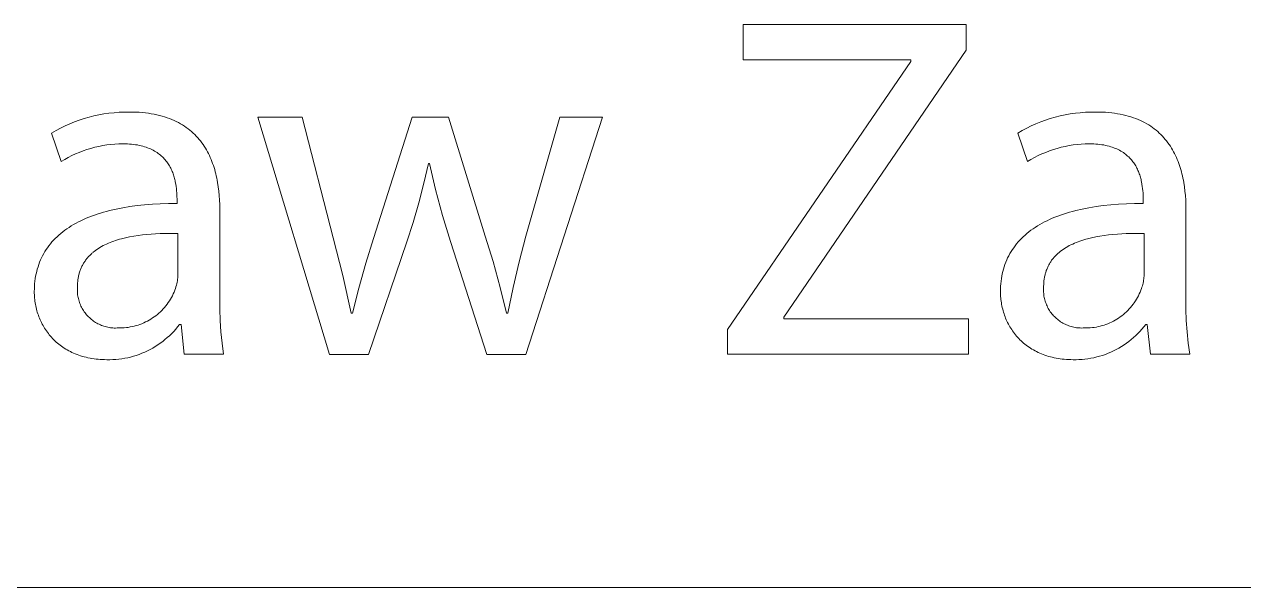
# Model space of a CAD drawing. Header units: millimetres. Extents: x 0 to 4030, y 0 to 2816.
# Drawn here: x 3293.8 to 3394.1, y 0 to 46.4 of the extents above; entities that cross this region are included whole.
import ezdxf

# ---------------------------------------------------------------- set-up
doc = ezdxf.new("R2010")
doc.units = ezdxf.units.MM
doc.header["$MEASUREMENT"] = 0
doc.layers.add('Domyślny', color=7, linetype='Continuous', true_color=0x000000)

msp = doc.modelspace()

# ---------------------------------------------------------------- linework, layer by layer
at = {"layer": 'Domyślny', "color": 18, "lineweight": 15, "true_color": 0x000000}
for p, q in [((3352.91, 43.46), (3352.91, 46.39)), ((3352.91, 46.39), (3371.27, 46.39)), ((3371.27, 46.39), (3371.27, 44.26)), ((3371.27, 44.26), (3356.27, 22.28)), ((3351.63, 21.26), (3366.71, 43.34)), ((3366.71, 43.46), (3352.91, 43.46)), ((3366.71, 43.34), (3366.71, 43.46)), ((3301.14, 39.12), (3301.56, 39.16)), ((3301.56, 39.16), (3301.98, 39.17)), ((3301.98, 39.17), (3302.4, 39.17)), ((3302.4, 39.17), (3302.67, 39.17)), ((3302.67, 39.17), (3302.94, 39.16)), ((3302.94, 39.16), (3303.21, 39.15)), ((3303.21, 39.15), (3303.47, 39.13)), ((3380.66, 39.12), (3381.08, 39.16)), ((3381.08, 39.16), (3381.5, 39.17)), ((3381.5, 39.17), (3381.93, 39.17)), ((3381.93, 39.17), (3382.2, 39.17)), ((3382.2, 39.17), (3382.47, 39.16)), ((3382.47, 39.16), (3382.73, 39.15)), ((3382.73, 39.15), (3382.99, 39.13)), ((3297.11, 38.03), (3297.49, 38.21)), ((3297.49, 38.21), (3297.88, 38.36)), ((3297.88, 38.36), (3298.27, 38.51)), ((3298.27, 38.51), (3298.67, 38.64)), ((3298.67, 38.64), (3299.08, 38.76)), ((3299.08, 38.76), (3299.48, 38.86)), ((3299.48, 38.86), (3299.89, 38.95)), ((3299.89, 38.95), (3300.31, 39.02)), ((3300.31, 39.02), (3300.72, 39.08)), ((3300.72, 39.08), (3301.14, 39.12)), ((3303.47, 39.13), (3303.72, 39.1)), ((3303.72, 39.1), (3303.96, 39.07)), ((3303.96, 39.07), (3304.2, 39.03)), ((3304.2, 39.03), (3304.43, 38.99)), ((3304.43, 38.99), (3304.66, 38.94)), ((3304.66, 38.94), (3304.88, 38.89)), ((3304.88, 38.89), (3305.09, 38.83)), ((3305.09, 38.83), (3305.3, 38.77)), ((3305.3, 38.77), (3305.5, 38.7)), ((3305.5, 38.7), (3305.7, 38.63)), ((3305.7, 38.63), (3305.89, 38.56)), ((3305.89, 38.56), (3306.08, 38.47)), ((3306.08, 38.47), (3306.26, 38.39)), ((3306.26, 38.39), (3306.43, 38.3)), ((3306.43, 38.3), (3306.6, 38.21)), ((3306.6, 38.21), (3306.77, 38.11)), ((3318.86, 19.21), (3312.97, 38.74)), ((3312.97, 38.74), (3316.61, 38.74)), ((3316.61, 38.74), (3319.18, 28.81)), ((3322.5, 28.77), (3325.68, 38.74)), ((3325.68, 38.74), (3328.66, 38.74)), ((3328.66, 38.74), (3331.69, 28.96)), ((3335.03, 28.94), (3337.82, 38.74)), ((3341.34, 38.74), (3335.03, 19.21)), ((3337.82, 38.74), (3341.34, 38.74)), ((3376.62, 38.03), (3377.01, 38.21)), ((3377.01, 38.21), (3377.4, 38.36)), ((3377.4, 38.36), (3377.79, 38.51)), ((3377.79, 38.51), (3378.19, 38.64)), ((3378.19, 38.64), (3378.6, 38.76)), ((3378.6, 38.76), (3379, 38.86)), ((3379, 38.86), (3379.42, 38.95)), ((3379.42, 38.95), (3379.83, 39.02)), ((3379.83, 39.02), (3380.25, 39.08)), ((3380.25, 39.08), (3380.66, 39.12)), ((3382.99, 39.13), (3383.24, 39.1)), ((3383.24, 39.1), (3383.48, 39.07)), ((3383.48, 39.07), (3383.72, 39.03)), ((3383.72, 39.03), (3383.95, 38.99)), ((3383.95, 38.99), (3384.18, 38.94)), ((3384.18, 38.94), (3384.4, 38.89)), ((3384.4, 38.89), (3384.61, 38.83)), ((3384.61, 38.83), (3384.82, 38.77)), ((3384.82, 38.77), (3385.03, 38.7)), ((3385.03, 38.7), (3385.22, 38.63)), ((3385.22, 38.63), (3385.41, 38.56)), ((3385.41, 38.56), (3385.6, 38.47)), ((3385.6, 38.47), (3385.78, 38.39)), ((3385.78, 38.39), (3385.95, 38.3)), ((3385.95, 38.3), (3386.12, 38.21)), ((3386.12, 38.21), (3386.29, 38.11)), ((3296, 37.44), (3296.36, 37.65)), ((3296.79, 35.09), (3296, 37.44)), ((3296.36, 37.65), (3296.73, 37.85)), ((3296.73, 37.85), (3297.11, 38.03)), ((3306.77, 38.11), (3306.93, 38.01)), ((3306.93, 38.01), (3307.08, 37.9)), ((3307.08, 37.9), (3307.23, 37.79)), ((3307.23, 37.79), (3307.37, 37.68)), ((3307.37, 37.68), (3307.51, 37.56)), ((3307.51, 37.56), (3307.65, 37.44)), ((3307.65, 37.44), (3307.78, 37.31)), ((3307.78, 37.31), (3307.9, 37.19)), ((3307.9, 37.19), (3308.02, 37.06)), ((3375.51, 37.44), (3375.87, 37.65)), ((3376.32, 35.09), (3375.51, 37.44)), ((3375.87, 37.65), (3376.25, 37.85)), ((3376.25, 37.85), (3376.62, 38.03)), ((3386.29, 38.11), (3386.45, 38.01)), ((3386.45, 38.01), (3386.6, 37.9)), ((3386.6, 37.9), (3386.75, 37.79)), ((3386.75, 37.79), (3386.89, 37.68)), ((3386.89, 37.68), (3387.03, 37.56)), ((3387.03, 37.56), (3387.16, 37.44)), ((3387.16, 37.44), (3387.29, 37.31)), ((3387.29, 37.31), (3387.42, 37.19)), ((3387.42, 37.19), (3387.54, 37.06)), ((3299.23, 36.18), (3298.91, 36.08)), ((3299.55, 36.27), (3299.23, 36.18)), ((3299.88, 36.34), (3299.55, 36.27)), ((3300.21, 36.41), (3299.88, 36.34)), ((3300.54, 36.46), (3300.21, 36.41)), ((3300.87, 36.5), (3300.54, 36.46)), ((3301.2, 36.53), (3300.87, 36.5)), ((3301.54, 36.55), (3301.2, 36.53)), ((3301.87, 36.56), (3301.54, 36.55)), ((3302.06, 36.55), (3301.87, 36.56)), ((3302.24, 36.55), (3302.06, 36.55)), ((3302.41, 36.54), (3302.24, 36.55)), ((3302.58, 36.52), (3302.41, 36.54)), ((3302.75, 36.51), (3302.58, 36.52)), ((3302.91, 36.48), (3302.75, 36.51)), ((3303.06, 36.46), (3302.91, 36.48)), ((3303.21, 36.43), (3303.06, 36.46)), ((3303.36, 36.4), (3303.21, 36.43)), ((3303.5, 36.36), (3303.36, 36.4)), ((3303.64, 36.32), (3303.5, 36.36)), ((3303.77, 36.28), (3303.64, 36.32)), ((3303.9, 36.23), (3303.77, 36.28)), ((3304.02, 36.18), (3303.9, 36.23)), ((3304.14, 36.13), (3304.02, 36.18)), ((3304.26, 36.08), (3304.14, 36.13)), ((3308.02, 37.06), (3308.14, 36.92)), ((3308.14, 36.92), (3308.25, 36.79)), ((3308.25, 36.79), (3308.35, 36.65)), ((3308.35, 36.65), (3308.46, 36.5)), ((3308.46, 36.5), (3308.55, 36.36)), ((3308.55, 36.36), (3308.65, 36.21)), ((3308.65, 36.21), (3308.74, 36.06)), ((3378.76, 36.18), (3378.44, 36.08)), ((3379.08, 36.27), (3378.76, 36.18)), ((3379.41, 36.34), (3379.08, 36.27)), ((3379.73, 36.41), (3379.41, 36.34)), ((3380.07, 36.46), (3379.73, 36.41)), ((3380.4, 36.5), (3380.07, 36.46)), ((3380.73, 36.53), (3380.4, 36.5)), ((3381.07, 36.55), (3380.73, 36.53)), ((3381.4, 36.56), (3381.07, 36.55)), ((3381.59, 36.55), (3381.4, 36.56)), ((3381.77, 36.55), (3381.59, 36.55)), ((3381.94, 36.54), (3381.77, 36.55)), ((3382.11, 36.52), (3381.94, 36.54)), ((3382.27, 36.51), (3382.11, 36.52)), ((3382.43, 36.48), (3382.27, 36.51)), ((3382.59, 36.46), (3382.43, 36.48)), ((3382.74, 36.43), (3382.59, 36.46)), ((3382.88, 36.4), (3382.74, 36.43)), ((3383.02, 36.36), (3382.88, 36.4)), ((3383.16, 36.32), (3383.02, 36.36)), ((3383.29, 36.28), (3383.16, 36.32)), ((3383.42, 36.23), (3383.29, 36.28)), ((3383.54, 36.18), (3383.42, 36.23)), ((3383.66, 36.13), (3383.54, 36.18)), ((3383.78, 36.08), (3383.66, 36.13)), ((3387.54, 37.06), (3387.65, 36.92)), ((3387.65, 36.92), (3387.76, 36.79)), ((3387.76, 36.79), (3387.87, 36.65)), ((3387.87, 36.65), (3387.97, 36.5)), ((3387.97, 36.5), (3388.07, 36.36)), ((3388.07, 36.36), (3388.16, 36.21)), ((3388.16, 36.21), (3388.25, 36.06)), ((3297.08, 35.27), (3296.79, 35.09)), ((3297.37, 35.43), (3297.08, 35.27)), ((3297.67, 35.58), (3297.37, 35.43)), ((3297.97, 35.72), (3297.67, 35.58)), ((3298.28, 35.85), (3297.97, 35.72)), ((3298.59, 35.97), (3298.28, 35.85)), ((3298.91, 36.08), (3298.59, 35.97)), ((3304.37, 36.02), (3304.26, 36.08)), ((3304.47, 35.96), (3304.37, 36.02)), ((3304.58, 35.9), (3304.47, 35.96)), ((3304.68, 35.83), (3304.58, 35.9)), ((3304.77, 35.77), (3304.68, 35.83)), ((3304.86, 35.7), (3304.77, 35.77)), ((3304.95, 35.63), (3304.86, 35.7)), ((3305.04, 35.55), (3304.95, 35.63)), ((3305.12, 35.48), (3305.04, 35.55)), ((3305.2, 35.4), (3305.12, 35.48)), ((3305.27, 35.32), (3305.2, 35.4)), ((3305.34, 35.24), (3305.27, 35.32)), ((3305.41, 35.16), (3305.34, 35.24)), ((3305.47, 35.08), (3305.41, 35.16)), ((3308.74, 36.06), (3308.82, 35.9)), ((3308.82, 35.9), (3308.9, 35.75)), ((3308.9, 35.75), (3308.98, 35.59)), ((3308.98, 35.59), (3309.05, 35.43)), ((3309.05, 35.43), (3309.12, 35.27)), ((3309.12, 35.27), (3309.19, 35.1)), ((3376.6, 35.27), (3376.32, 35.09)), ((3376.9, 35.43), (3376.6, 35.27)), ((3377.19, 35.58), (3376.9, 35.43)), ((3377.5, 35.72), (3377.19, 35.58)), ((3377.81, 35.85), (3377.5, 35.72)), ((3378.12, 35.97), (3377.81, 35.85)), ((3378.44, 36.08), (3378.12, 35.97)), ((3383.89, 36.02), (3383.78, 36.08)), ((3383.99, 35.96), (3383.89, 36.02)), ((3384.1, 35.9), (3383.99, 35.96)), ((3384.2, 35.83), (3384.1, 35.9)), ((3384.29, 35.77), (3384.2, 35.83)), ((3384.38, 35.7), (3384.29, 35.77)), ((3384.47, 35.63), (3384.38, 35.7)), ((3384.55, 35.55), (3384.47, 35.63)), ((3384.64, 35.48), (3384.55, 35.55)), ((3384.71, 35.4), (3384.64, 35.48)), ((3384.79, 35.32), (3384.71, 35.4)), ((3384.86, 35.24), (3384.79, 35.32)), ((3384.93, 35.16), (3384.86, 35.24)), ((3384.99, 35.08), (3384.93, 35.16)), ((3388.25, 36.06), (3388.34, 35.9)), ((3388.34, 35.9), (3388.42, 35.75)), ((3388.42, 35.75), (3388.5, 35.59)), ((3388.5, 35.59), (3388.57, 35.43)), ((3388.57, 35.43), (3388.64, 35.27)), ((3388.64, 35.27), (3388.7, 35.1)), ((3305.54, 34.99), (3305.47, 35.08)), ((3305.59, 34.9), (3305.54, 34.99)), ((3305.65, 34.82), (3305.59, 34.9)), ((3305.7, 34.73), (3305.65, 34.82)), ((3305.75, 34.64), (3305.7, 34.73)), ((3305.8, 34.55), (3305.75, 34.64)), ((3305.85, 34.46), (3305.8, 34.55)), ((3305.89, 34.36), (3305.85, 34.46)), ((3305.93, 34.27), (3305.89, 34.36)), ((3305.97, 34.18), (3305.93, 34.27)), ((3306, 34.08), (3305.97, 34.18)), ((3309.19, 35.1), (3309.25, 34.94)), ((3309.25, 34.94), (3309.31, 34.77)), ((3309.31, 34.77), (3309.37, 34.6)), ((3309.37, 34.6), (3309.42, 34.43)), ((3309.42, 34.43), (3309.47, 34.26)), ((3309.47, 34.26), (3309.51, 34.08)), ((3327.01, 34.94), (3326.63, 33.31)), ((3327.09, 34.94), (3327.01, 34.94)), ((3327.59, 32.78), (3327.09, 34.94)), ((3385.05, 34.99), (3384.99, 35.08)), ((3385.11, 34.9), (3385.05, 34.99)), ((3385.17, 34.82), (3385.11, 34.9)), ((3385.22, 34.73), (3385.17, 34.82)), ((3385.27, 34.64), (3385.22, 34.73)), ((3385.32, 34.55), (3385.27, 34.64)), ((3385.36, 34.46), (3385.32, 34.55)), ((3385.4, 34.36), (3385.36, 34.46)), ((3385.44, 34.27), (3385.4, 34.36)), ((3385.48, 34.18), (3385.44, 34.27)), ((3385.51, 34.08), (3385.48, 34.18)), ((3388.7, 35.1), (3388.77, 34.94)), ((3388.77, 34.94), (3388.83, 34.77)), ((3388.83, 34.77), (3388.88, 34.6)), ((3388.88, 34.6), (3388.93, 34.43)), ((3388.93, 34.43), (3388.98, 34.26)), ((3388.98, 34.26), (3389.02, 34.08)), ((3306.03, 33.99), (3306, 34.08)), ((3306.06, 33.9), (3306.03, 33.99)), ((3306.09, 33.8), (3306.06, 33.9)), ((3306.12, 33.71), (3306.09, 33.8)), ((3306.14, 33.61), (3306.12, 33.71)), ((3306.16, 33.52), (3306.14, 33.61)), ((3306.18, 33.43), (3306.16, 33.52)), ((3306.22, 33.24), (3306.18, 33.43)), ((3306.25, 33.05), (3306.22, 33.24)), ((3309.51, 34.08), (3309.55, 33.91)), ((3309.55, 33.91), (3309.59, 33.73)), ((3309.59, 33.73), (3309.63, 33.55)), ((3309.63, 33.55), (3309.66, 33.38)), ((3309.66, 33.38), (3309.71, 33.02)), ((3326.63, 33.31), (3326.21, 31.69)), ((3385.55, 33.99), (3385.51, 34.08)), ((3385.58, 33.9), (3385.55, 33.99)), ((3385.61, 33.8), (3385.58, 33.9)), ((3385.63, 33.71), (3385.61, 33.8)), ((3385.66, 33.61), (3385.63, 33.71)), ((3385.68, 33.52), (3385.66, 33.61)), ((3385.7, 33.43), (3385.68, 33.52)), ((3385.73, 33.24), (3385.7, 33.43)), ((3385.76, 33.05), (3385.73, 33.24)), ((3389.02, 34.08), (3389.07, 33.91)), ((3389.07, 33.91), (3389.1, 33.73)), ((3389.1, 33.73), (3389.14, 33.55)), ((3389.14, 33.55), (3389.17, 33.38)), ((3389.17, 33.38), (3389.23, 33.02)), ((3306.27, 32.87), (3306.25, 33.05)), ((3306.29, 32.69), (3306.27, 32.87)), ((3306.3, 32.52), (3306.29, 32.69)), ((3306.31, 32.35), (3306.3, 32.52)), ((3306.31, 32.19), (3306.31, 32.35)), ((3306.32, 32.03), (3306.31, 32.19)), ((3309.71, 33.02), (3309.76, 32.65)), ((3309.76, 32.65), (3309.79, 32.29)), ((3309.79, 32.29), (3309.81, 31.92)), ((3328.17, 30.64), (3327.59, 32.78)), ((3385.79, 32.87), (3385.76, 33.05)), ((3385.8, 32.69), (3385.79, 32.87)), ((3385.82, 32.52), (3385.8, 32.69)), ((3385.82, 32.35), (3385.82, 32.52)), ((3385.83, 32.19), (3385.82, 32.35)), ((3385.83, 32.03), (3385.83, 32.19)), ((3389.23, 33.02), (3389.27, 32.65)), ((3389.27, 32.65), (3389.31, 32.29)), ((3389.31, 32.29), (3389.33, 31.92)), ((3300.77, 31.06), (3301.31, 31.18)), ((3301.31, 31.18), (3301.86, 31.29)), ((3301.86, 31.29), (3302.44, 31.39)), ((3302.44, 31.39), (3303.03, 31.47)), ((3303.03, 31.47), (3303.65, 31.53)), ((3303.65, 31.53), (3304.29, 31.58)), ((3304.29, 31.58), (3304.94, 31.62)), ((3304.94, 31.62), (3305.62, 31.64)), ((3305.62, 31.64), (3306.32, 31.64)), ((3306.32, 31.64), (3306.32, 32.03)), ((3309.81, 31.92), (3309.83, 31.55)), ((3309.83, 31.55), (3309.83, 31.19)), ((3309.83, 31.19), (3309.83, 23.87)), ((3326.21, 31.69), (3325.75, 30.08)), ((3380.28, 31.06), (3380.81, 31.18)), ((3380.81, 31.18), (3381.37, 31.29)), ((3381.37, 31.29), (3381.95, 31.39)), ((3381.95, 31.39), (3382.54, 31.47)), ((3382.54, 31.47), (3383.16, 31.53)), ((3383.16, 31.53), (3383.8, 31.58)), ((3383.8, 31.58), (3384.46, 31.62)), ((3384.46, 31.62), (3385.13, 31.64)), ((3385.13, 31.64), (3385.83, 31.64)), ((3385.83, 31.64), (3385.83, 32.03)), ((3389.33, 31.92), (3389.34, 31.55)), ((3389.34, 31.55), (3389.35, 31.19)), ((3389.35, 31.19), (3389.35, 23.87)), ((3298.01, 30.01), (3298.21, 30.12)), ((3298.21, 30.12), (3298.41, 30.22)), ((3298.41, 30.22), (3298.62, 30.32)), ((3298.62, 30.32), (3298.84, 30.42)), ((3298.84, 30.42), (3299.06, 30.51)), ((3299.06, 30.51), (3299.29, 30.6)), ((3299.29, 30.6), (3299.53, 30.69)), ((3299.53, 30.69), (3299.76, 30.77)), ((3299.76, 30.77), (3300.01, 30.85)), ((3300.01, 30.85), (3300.26, 30.92)), ((3300.26, 30.92), (3300.51, 30.99)), ((3300.51, 30.99), (3300.77, 31.06)), ((3328.82, 28.51), (3328.17, 30.64)), ((3377.52, 30.01), (3377.72, 30.12)), ((3377.72, 30.12), (3377.92, 30.22)), ((3377.92, 30.22), (3378.13, 30.32)), ((3378.13, 30.32), (3378.35, 30.42)), ((3378.35, 30.42), (3378.57, 30.51)), ((3378.57, 30.51), (3378.8, 30.6)), ((3378.8, 30.6), (3379.03, 30.69)), ((3379.03, 30.69), (3379.27, 30.77)), ((3379.27, 30.77), (3379.52, 30.85)), ((3379.52, 30.85), (3379.76, 30.92)), ((3379.76, 30.92), (3380.02, 30.99)), ((3380.02, 30.99), (3380.28, 31.06)), ((3296.6, 29.04), (3296.76, 29.17)), ((3296.76, 29.17), (3296.92, 29.3)), ((3296.92, 29.3), (3297.09, 29.43)), ((3297.09, 29.43), (3297.26, 29.55)), ((3297.26, 29.55), (3297.44, 29.67)), ((3297.44, 29.67), (3297.62, 29.79)), ((3297.62, 29.79), (3297.81, 29.9)), ((3297.81, 29.9), (3298.01, 30.01)), ((3304.2, 29.12), (3303.83, 29.09)), ((3304.56, 29.15), (3304.2, 29.12)), ((3304.93, 29.16), (3304.56, 29.15)), ((3305.67, 29.18), (3304.93, 29.16)), ((3306.4, 29.18), (3305.67, 29.18)), ((3306.4, 25.78), (3306.4, 29.18)), ((3325.75, 30.08), (3325.24, 28.49)), ((3376.11, 29.04), (3376.27, 29.17)), ((3376.27, 29.17), (3376.43, 29.3)), ((3376.43, 29.3), (3376.6, 29.43)), ((3376.6, 29.43), (3376.77, 29.55)), ((3376.77, 29.55), (3376.95, 29.67)), ((3376.95, 29.67), (3377.13, 29.79)), ((3377.13, 29.79), (3377.32, 29.9)), ((3377.32, 29.9), (3377.52, 30.01)), ((3383.71, 29.12), (3383.34, 29.09)), ((3384.07, 29.15), (3383.71, 29.12)), ((3384.44, 29.16), (3384.07, 29.15)), ((3385.18, 29.18), (3384.44, 29.16)), ((3385.91, 29.18), (3385.18, 29.18)), ((3385.91, 25.78), (3385.91, 29.18)), ((3295.66, 28), (3295.78, 28.16)), ((3295.78, 28.16), (3295.9, 28.32)), ((3295.9, 28.32), (3296.03, 28.47)), ((3296.03, 28.47), (3296.16, 28.61)), ((3296.16, 28.61), (3296.3, 28.76)), ((3296.3, 28.76), (3296.45, 28.9)), ((3296.45, 28.9), (3296.6, 29.04)), ((3300.24, 28.17), (3300.11, 28.09)), ((3300.38, 28.24), (3300.24, 28.17)), ((3300.52, 28.3), (3300.38, 28.24)), ((3300.67, 28.37), (3300.52, 28.3)), ((3300.81, 28.43), (3300.67, 28.37)), ((3300.96, 28.49), (3300.81, 28.43)), ((3301.12, 28.54), (3300.96, 28.49)), ((3301.27, 28.59), (3301.12, 28.54)), ((3301.43, 28.64), (3301.27, 28.59)), ((3301.59, 28.69), (3301.43, 28.64)), ((3301.75, 28.74), (3301.59, 28.69)), ((3302.08, 28.82), (3301.75, 28.74)), ((3302.42, 28.89), (3302.08, 28.82)), ((3302.77, 28.95), (3302.42, 28.89)), ((3303.12, 29.01), (3302.77, 28.95)), ((3303.47, 29.06), (3303.12, 29.01)), ((3303.83, 29.09), (3303.47, 29.06)), ((3319.18, 28.81), (3319.97, 25.72)), ((3321.87, 26.73), (3322.5, 28.77)), ((3325.24, 28.49), (3322.08, 19.21)), ((3331.81, 19.21), (3328.82, 28.51)), ((3331.69, 28.96), (3332.33, 26.85)), ((3334.47, 26.84), (3335.03, 28.94)), ((3375.18, 28), (3375.29, 28.16)), ((3375.29, 28.16), (3375.41, 28.32)), ((3375.41, 28.32), (3375.54, 28.47)), ((3375.54, 28.47), (3375.68, 28.61)), ((3375.68, 28.61), (3375.81, 28.76)), ((3375.81, 28.76), (3375.96, 28.9)), ((3375.96, 28.9), (3376.11, 29.04)), ((3379.75, 28.17), (3379.62, 28.09)), ((3379.89, 28.24), (3379.75, 28.17)), ((3380.03, 28.3), (3379.89, 28.24)), ((3380.18, 28.37), (3380.03, 28.3)), ((3380.32, 28.43), (3380.18, 28.37)), ((3380.47, 28.49), (3380.32, 28.43)), ((3380.63, 28.54), (3380.47, 28.49)), ((3380.78, 28.59), (3380.63, 28.54)), ((3380.94, 28.64), (3380.78, 28.59)), ((3381.1, 28.69), (3380.94, 28.64)), ((3381.26, 28.74), (3381.1, 28.69)), ((3381.59, 28.82), (3381.26, 28.74)), ((3381.93, 28.89), (3381.59, 28.82)), ((3382.27, 28.95), (3381.93, 28.89)), ((3382.63, 29.01), (3382.27, 28.95)), ((3382.98, 29.06), (3382.63, 29.01)), ((3383.34, 29.09), (3382.98, 29.06)), ((3295.09, 26.99), (3295.17, 27.16)), ((3295.17, 27.16), (3295.26, 27.34)), ((3295.26, 27.34), (3295.35, 27.51)), ((3295.35, 27.51), (3295.45, 27.68)), ((3295.45, 27.68), (3295.55, 27.84)), ((3295.55, 27.84), (3295.66, 28)), ((3298.92, 27.13), (3298.88, 27.07)), ((3298.97, 27.18), (3298.92, 27.13)), ((3299.02, 27.24), (3298.97, 27.18)), ((3299.06, 27.29), (3299.02, 27.24)), ((3299.11, 27.34), (3299.06, 27.29)), ((3299.16, 27.39), (3299.11, 27.34)), ((3299.22, 27.44), (3299.16, 27.39)), ((3299.27, 27.49), (3299.22, 27.44)), ((3299.32, 27.54), (3299.27, 27.49)), ((3299.38, 27.59), (3299.32, 27.54)), ((3299.43, 27.64), (3299.38, 27.59)), ((3299.49, 27.68), (3299.43, 27.64)), ((3299.61, 27.77), (3299.49, 27.68)), ((3299.73, 27.86), (3299.61, 27.77)), ((3299.85, 27.94), (3299.73, 27.86)), ((3299.98, 28.02), (3299.85, 27.94)), ((3300.11, 28.09), (3299.98, 28.02)), ((3374.6, 26.99), (3374.68, 27.16)), ((3374.68, 27.16), (3374.77, 27.34)), ((3374.77, 27.34), (3374.86, 27.51)), ((3374.86, 27.51), (3374.96, 27.68)), ((3374.96, 27.68), (3375.07, 27.84)), ((3375.07, 27.84), (3375.18, 28)), ((3378.44, 27.13), (3378.39, 27.07)), ((3378.48, 27.18), (3378.44, 27.13)), ((3378.53, 27.24), (3378.48, 27.18)), ((3378.58, 27.29), (3378.53, 27.24)), ((3378.63, 27.34), (3378.58, 27.29)), ((3378.68, 27.39), (3378.63, 27.34)), ((3378.73, 27.44), (3378.68, 27.39)), ((3378.78, 27.49), (3378.73, 27.44)), ((3378.83, 27.54), (3378.78, 27.49)), ((3378.89, 27.59), (3378.83, 27.54)), ((3378.94, 27.64), (3378.89, 27.59)), ((3379, 27.68), (3378.94, 27.64)), ((3379.12, 27.77), (3379, 27.68)), ((3379.24, 27.86), (3379.12, 27.77)), ((3379.36, 27.94), (3379.24, 27.86)), ((3379.49, 28.02), (3379.36, 27.94)), ((3379.62, 28.09), (3379.49, 28.02)), ((3294.77, 26.05), (3294.82, 26.24)), ((3294.82, 26.24), (3294.88, 26.43)), ((3294.88, 26.43), (3294.94, 26.62)), ((3294.94, 26.62), (3295.01, 26.81)), ((3295.01, 26.81), (3295.09, 26.99)), ((3298.35, 26.13), (3298.33, 26.06)), ((3298.38, 26.2), (3298.35, 26.13)), ((3298.4, 26.27), (3298.38, 26.2)), ((3298.43, 26.33), (3298.4, 26.27)), ((3298.46, 26.4), (3298.43, 26.33)), ((3298.49, 26.47), (3298.46, 26.4)), ((3298.53, 26.53), (3298.49, 26.47)), ((3298.56, 26.6), (3298.53, 26.53)), ((3298.6, 26.66), (3298.56, 26.6)), ((3298.63, 26.72), (3298.6, 26.66)), ((3298.67, 26.78), (3298.63, 26.72)), ((3298.71, 26.84), (3298.67, 26.78)), ((3298.75, 26.9), (3298.71, 26.84)), ((3298.79, 26.96), (3298.75, 26.9)), ((3298.83, 27.02), (3298.79, 26.96)), ((3298.88, 27.07), (3298.83, 27.02)), ((3321.29, 24.67), (3321.87, 26.73)), ((3332.33, 26.85), (3332.91, 24.73)), ((3333.97, 24.73), (3334.47, 26.84)), ((3374.28, 26.05), (3374.33, 26.24)), ((3374.33, 26.24), (3374.39, 26.43)), ((3374.39, 26.43), (3374.46, 26.62)), ((3374.46, 26.62), (3374.52, 26.81)), ((3374.52, 26.81), (3374.6, 26.99)), ((3377.86, 26.13), (3377.84, 26.06)), ((3377.89, 26.2), (3377.86, 26.13)), ((3377.92, 26.27), (3377.89, 26.2)), ((3377.95, 26.33), (3377.92, 26.27)), ((3377.98, 26.4), (3377.95, 26.33)), ((3378.01, 26.47), (3377.98, 26.4)), ((3378.04, 26.53), (3378.01, 26.47)), ((3378.07, 26.6), (3378.04, 26.53)), ((3378.11, 26.66), (3378.07, 26.6)), ((3378.15, 26.72), (3378.11, 26.66)), ((3378.18, 26.78), (3378.15, 26.72)), ((3378.22, 26.84), (3378.18, 26.78)), ((3378.26, 26.9), (3378.22, 26.84)), ((3378.3, 26.96), (3378.26, 26.9)), ((3378.35, 27.02), (3378.3, 26.96)), ((3378.39, 27.07), (3378.35, 27.02)), ((3294.6, 25.03), (3294.62, 25.24)), ((3294.62, 25.24), (3294.65, 25.45)), ((3294.65, 25.45), (3294.68, 25.65)), ((3294.68, 25.65), (3294.72, 25.85)), ((3294.72, 25.85), (3294.77, 26.05)), ((3298.15, 25.2), (3298.14, 25.12)), ((3298.14, 25.12), (3298.14, 25.04)), ((3298.16, 25.29), (3298.15, 25.2)), ((3298.17, 25.37), (3298.16, 25.29)), ((3298.18, 25.45), (3298.17, 25.37)), ((3298.19, 25.53), (3298.18, 25.45)), ((3298.21, 25.61), (3298.19, 25.53)), ((3298.22, 25.68), (3298.21, 25.61)), ((3298.24, 25.76), (3298.22, 25.68)), ((3298.26, 25.84), (3298.24, 25.76)), ((3298.28, 25.91), (3298.26, 25.84)), ((3298.3, 25.98), (3298.28, 25.91)), ((3298.33, 26.06), (3298.3, 25.98)), ((3306.3, 25.02), (3306.33, 25.15)), ((3306.33, 25.15), (3306.35, 25.27)), ((3306.35, 25.27), (3306.37, 25.4)), ((3306.37, 25.4), (3306.38, 25.52)), ((3306.38, 25.52), (3306.39, 25.65)), ((3306.39, 25.65), (3306.4, 25.78)), ((3319.97, 25.72), (3320.65, 22.6)), ((3374.12, 25.03), (3374.14, 25.24)), ((3374.14, 25.24), (3374.16, 25.45)), ((3374.16, 25.45), (3374.2, 25.65)), ((3374.2, 25.65), (3374.24, 25.85)), ((3374.24, 25.85), (3374.28, 26.05)), ((3377.66, 25.12), (3377.65, 25.04)), ((3377.67, 25.29), (3377.66, 25.2)), ((3377.66, 25.2), (3377.66, 25.12)), ((3377.68, 25.37), (3377.67, 25.29)), ((3377.69, 25.45), (3377.68, 25.37)), ((3377.71, 25.53), (3377.69, 25.45)), ((3377.72, 25.61), (3377.71, 25.53)), ((3377.74, 25.68), (3377.72, 25.61)), ((3377.76, 25.76), (3377.74, 25.68)), ((3377.77, 25.84), (3377.76, 25.76)), ((3377.8, 25.91), (3377.77, 25.84)), ((3377.82, 25.98), (3377.8, 25.91)), ((3377.84, 26.06), (3377.82, 25.98)), ((3385.8, 24.98), (3385.83, 25.09)), ((3385.83, 25.09), (3385.85, 25.21)), ((3385.85, 25.21), (3385.87, 25.32)), ((3385.87, 25.32), (3385.89, 25.43)), ((3385.89, 25.43), (3385.9, 25.55)), ((3385.9, 25.55), (3385.91, 25.66)), ((3385.91, 25.66), (3385.91, 25.78)), ((3294.57, 24.38), (3294.58, 24.6)), ((3294.57, 24.25), (3294.57, 24.38)), ((3294.58, 24.12), (3294.57, 24.25)), ((3294.58, 24.6), (3294.59, 24.82)), ((3294.59, 23.99), (3294.58, 24.12)), ((3294.59, 24.82), (3294.6, 25.03)), ((3298.13, 24.77), (3298.12, 24.67)), ((3298.12, 24.67), (3298.12, 24.56)), ((3298.12, 24.56), (3298.12, 24.45)), ((3298.12, 24.45), (3298.12, 24.34)), ((3298.12, 24.34), (3298.13, 24.23)), ((3298.14, 25.04), (3298.13, 24.95)), ((3298.13, 24.95), (3298.13, 24.86)), ((3298.13, 24.86), (3298.13, 24.77)), ((3298.13, 24.23), (3298.14, 24.13)), ((3298.14, 24.13), (3298.16, 24.02)), ((3305.94, 24.04), (3306.01, 24.19)), ((3306.01, 24.19), (3306.08, 24.34)), ((3306.08, 24.34), (3306.14, 24.5)), ((3306.14, 24.5), (3306.2, 24.65)), ((3306.2, 24.65), (3306.23, 24.77)), ((3306.23, 24.77), (3306.27, 24.9)), ((3306.27, 24.9), (3306.3, 25.02)), ((3320.77, 22.6), (3321.29, 24.67)), ((3332.91, 24.73), (3333.44, 22.6)), ((3333.54, 22.6), (3333.97, 24.73)), ((3374.09, 24.6), (3374.1, 24.82)), ((3374.09, 24.38), (3374.09, 24.6)), ((3374.09, 24.25), (3374.09, 24.38)), ((3374.09, 24.12), (3374.09, 24.25)), ((3374.1, 23.99), (3374.09, 24.12)), ((3374.1, 24.82), (3374.12, 25.03)), ((3377.64, 24.67), (3377.63, 24.56)), ((3377.63, 24.56), (3377.63, 24.45)), ((3377.63, 24.45), (3377.64, 24.34)), ((3377.65, 24.95), (3377.64, 24.86)), ((3377.64, 24.86), (3377.64, 24.77)), ((3377.64, 24.77), (3377.64, 24.67)), ((3377.64, 24.34), (3377.65, 24.23)), ((3377.65, 25.04), (3377.65, 24.95)), ((3377.65, 24.23), (3377.66, 24.13)), ((3377.66, 24.13), (3377.67, 24.02)), ((3385.44, 24.04), (3385.51, 24.19)), ((3385.51, 24.19), (3385.58, 24.34)), ((3385.58, 24.34), (3385.64, 24.5)), ((3385.64, 24.5), (3385.7, 24.65)), ((3385.7, 24.65), (3385.73, 24.76)), ((3385.73, 24.76), (3385.77, 24.87)), ((3385.77, 24.87), (3385.8, 24.98)), ((3294.6, 23.85), (3294.59, 23.99)), ((3294.61, 23.72), (3294.6, 23.85)), ((3294.63, 23.59), (3294.61, 23.72)), ((3294.65, 23.46), (3294.63, 23.59)), ((3294.67, 23.33), (3294.65, 23.46)), ((3294.69, 23.2), (3294.67, 23.33)), ((3294.72, 23.07), (3294.69, 23.2)), ((3298.16, 24.02), (3298.18, 23.91)), ((3298.18, 23.91), (3298.2, 23.81)), ((3298.2, 23.81), (3298.23, 23.7)), ((3298.23, 23.7), (3298.26, 23.6)), ((3298.26, 23.6), (3298.29, 23.49)), ((3298.29, 23.49), (3298.33, 23.39)), ((3298.33, 23.39), (3298.37, 23.29)), ((3298.37, 23.29), (3298.41, 23.19)), ((3298.41, 23.19), (3298.46, 23.1)), ((3298.46, 23.1), (3298.51, 23)), ((3305.18, 22.96), (3305.29, 23.08)), ((3305.29, 23.08), (3305.4, 23.21)), ((3305.4, 23.21), (3305.5, 23.34)), ((3305.5, 23.34), (3305.6, 23.48)), ((3305.6, 23.48), (3305.69, 23.61)), ((3305.69, 23.61), (3305.78, 23.75)), ((3305.78, 23.75), (3305.86, 23.9)), ((3305.86, 23.9), (3305.94, 24.04)), ((3309.83, 23.87), (3309.83, 22.94)), ((3374.11, 23.85), (3374.1, 23.99)), ((3374.12, 23.72), (3374.11, 23.85)), ((3374.14, 23.59), (3374.12, 23.72)), ((3374.16, 23.46), (3374.14, 23.59)), ((3374.18, 23.33), (3374.16, 23.46)), ((3374.21, 23.2), (3374.18, 23.33)), ((3374.24, 23.07), (3374.21, 23.2)), ((3377.67, 24.02), (3377.69, 23.91)), ((3377.69, 23.91), (3377.72, 23.81)), ((3377.72, 23.81), (3377.74, 23.7)), ((3377.74, 23.7), (3377.77, 23.6)), ((3377.77, 23.6), (3377.8, 23.5)), ((3377.8, 23.5), (3377.84, 23.4)), ((3377.84, 23.4), (3377.88, 23.3)), ((3377.88, 23.3), (3377.93, 23.2)), ((3377.93, 23.2), (3377.97, 23.1)), ((3377.97, 23.1), (3378.02, 23)), ((3384.69, 22.96), (3384.8, 23.08)), ((3384.8, 23.08), (3384.9, 23.21)), ((3384.9, 23.21), (3385, 23.34)), ((3385, 23.34), (3385.1, 23.47)), ((3385.1, 23.47), (3385.19, 23.61)), ((3385.19, 23.61), (3385.28, 23.75)), ((3385.28, 23.75), (3385.36, 23.9)), ((3385.36, 23.9), (3385.44, 24.04)), ((3389.35, 23.87), (3389.35, 22.94)), ((3294.75, 22.94), (3294.72, 23.07)), ((3294.79, 22.81), (3294.75, 22.94)), ((3294.82, 22.69), (3294.79, 22.81)), ((3294.86, 22.56), (3294.82, 22.69)), ((3294.91, 22.44), (3294.86, 22.56)), ((3294.95, 22.31), (3294.91, 22.44)), ((3295, 22.19), (3294.95, 22.31)), ((3295.05, 22.07), (3295, 22.19)), ((3298.51, 23), (3298.57, 22.91)), ((3298.57, 22.91), (3298.62, 22.82)), ((3298.62, 22.82), (3298.68, 22.73)), ((3298.68, 22.73), (3298.75, 22.64)), ((3298.75, 22.64), (3298.81, 22.55)), ((3298.81, 22.55), (3298.88, 22.47)), ((3298.88, 22.47), (3298.96, 22.39)), ((3298.96, 22.39), (3299.03, 22.31)), ((3299.03, 22.31), (3299.11, 22.24)), ((3299.11, 22.24), (3299.19, 22.16)), ((3299.19, 22.16), (3299.27, 22.09)), ((3299.27, 22.09), (3299.36, 22.03)), ((3304.02, 22.03), (3304.16, 22.12)), ((3304.16, 22.12), (3304.3, 22.21)), ((3304.3, 22.21), (3304.44, 22.3)), ((3304.44, 22.3), (3304.57, 22.4)), ((3304.57, 22.4), (3304.7, 22.5)), ((3304.7, 22.5), (3304.83, 22.61)), ((3304.83, 22.61), (3304.95, 22.72)), ((3304.95, 22.72), (3305.07, 22.84)), ((3305.07, 22.84), (3305.18, 22.96)), ((3309.83, 22.94), (3309.87, 22.01)), ((3320.65, 22.6), (3320.77, 22.6)), ((3333.44, 22.6), (3333.54, 22.6)), ((3356.27, 22.28), (3356.27, 22.14)), ((3356.27, 22.14), (3371.47, 22.14)), ((3371.47, 22.14), (3371.47, 19.22)), ((3374.27, 22.94), (3374.24, 23.07)), ((3374.3, 22.81), (3374.27, 22.94)), ((3374.34, 22.69), (3374.3, 22.81)), ((3374.38, 22.56), (3374.34, 22.69)), ((3374.42, 22.44), (3374.38, 22.56)), ((3374.47, 22.31), (3374.42, 22.44)), ((3374.51, 22.19), (3374.47, 22.31)), ((3374.57, 22.07), (3374.51, 22.19)), ((3378.02, 23), (3378.08, 22.91)), ((3378.08, 22.91), (3378.13, 22.82)), ((3378.13, 22.82), (3378.19, 22.73)), ((3378.19, 22.73), (3378.26, 22.64)), ((3378.26, 22.64), (3378.32, 22.56)), ((3378.32, 22.56), (3378.39, 22.47)), ((3378.39, 22.47), (3378.46, 22.39)), ((3378.46, 22.39), (3378.54, 22.32)), ((3378.54, 22.32), (3378.62, 22.24)), ((3378.62, 22.24), (3378.7, 22.17)), ((3378.7, 22.17), (3378.78, 22.1)), ((3378.78, 22.1), (3378.86, 22.03)), ((3383.53, 22.03), (3383.67, 22.11)), ((3383.67, 22.11), (3383.81, 22.2)), ((3383.81, 22.2), (3383.94, 22.3)), ((3383.94, 22.3), (3384.08, 22.4)), ((3384.08, 22.4), (3384.21, 22.5)), ((3384.21, 22.5), (3384.33, 22.61)), ((3384.33, 22.61), (3384.45, 22.72)), ((3384.45, 22.72), (3384.57, 22.84)), ((3384.57, 22.84), (3384.69, 22.96)), ((3389.35, 22.94), (3389.38, 22.01)), ((3295.11, 21.95), (3295.05, 22.07)), ((3295.16, 21.83), (3295.11, 21.95)), ((3295.22, 21.71), (3295.16, 21.83)), ((3295.29, 21.59), (3295.22, 21.71)), ((3295.35, 21.48), (3295.29, 21.59)), ((3295.42, 21.36), (3295.35, 21.48)), ((3295.49, 21.25), (3295.42, 21.36)), ((3295.57, 21.14), (3295.49, 21.25)), ((3295.65, 21.03), (3295.57, 21.14)), ((3299.36, 22.03), (3299.44, 21.96)), ((3299.44, 21.96), (3299.53, 21.9)), ((3299.53, 21.9), (3299.62, 21.84)), ((3299.62, 21.84), (3299.72, 21.79)), ((3299.72, 21.79), (3299.81, 21.74)), ((3299.81, 21.74), (3299.91, 21.69)), ((3299.91, 21.69), (3300.01, 21.64)), ((3300.01, 21.64), (3300.11, 21.6)), ((3300.11, 21.6), (3300.21, 21.56)), ((3300.21, 21.56), (3300.31, 21.53)), ((3300.31, 21.53), (3300.41, 21.5)), ((3300.41, 21.5), (3300.52, 21.47)), ((3300.52, 21.47), (3300.62, 21.45)), ((3300.62, 21.45), (3300.73, 21.43)), ((3300.73, 21.43), (3300.84, 21.41)), ((3300.84, 21.41), (3300.94, 21.4)), ((3300.94, 21.4), (3301.05, 21.39)), ((3301.05, 21.39), (3301.16, 21.38)), ((3301.16, 21.38), (3301.27, 21.38)), ((3301.27, 21.38), (3301.38, 21.39)), ((3301.38, 21.39), (3301.48, 21.39)), ((3301.48, 21.39), (3301.65, 21.39)), ((3301.65, 21.39), (3301.82, 21.39)), ((3301.82, 21.39), (3301.98, 21.4)), ((3301.98, 21.4), (3302.15, 21.42)), ((3302.15, 21.42), (3302.31, 21.44)), ((3302.31, 21.44), (3302.47, 21.47)), ((3302.47, 21.47), (3302.64, 21.5)), ((3302.64, 21.5), (3302.8, 21.54)), ((3302.8, 21.54), (3302.96, 21.58)), ((3302.96, 21.58), (3303.12, 21.63)), ((3303.12, 21.63), (3303.27, 21.68)), ((3303.27, 21.68), (3303.43, 21.74)), ((3303.43, 21.74), (3303.58, 21.81)), ((3303.58, 21.81), (3303.73, 21.88)), ((3303.73, 21.88), (3303.88, 21.95)), ((3303.88, 21.95), (3304.02, 22.03)), ((3306.05, 21.1), (3305.88, 20.93)), ((3306.21, 21.29), (3306.05, 21.1)), ((3306.37, 21.48), (3306.21, 21.29)), ((3306.52, 21.67), (3306.37, 21.48)), ((3306.65, 21.67), (3306.52, 21.67)), ((3306.92, 19.22), (3306.65, 21.67)), ((3309.87, 22.01), (3309.93, 21.07)), ((3309.93, 21.07), (3310.03, 20.14)), ((3351.63, 19.22), (3351.63, 21.26)), ((3374.62, 21.95), (3374.57, 22.07)), ((3374.68, 21.83), (3374.62, 21.95)), ((3374.74, 21.71), (3374.68, 21.83)), ((3374.8, 21.59), (3374.74, 21.71)), ((3374.87, 21.48), (3374.8, 21.59)), ((3374.94, 21.36), (3374.87, 21.48)), ((3375.01, 21.25), (3374.94, 21.36)), ((3375.08, 21.14), (3375.01, 21.25)), ((3375.16, 21.03), (3375.08, 21.14)), ((3378.86, 22.03), (3378.95, 21.97)), ((3378.95, 21.97), (3379.04, 21.9)), ((3379.04, 21.9), (3379.13, 21.85)), ((3379.13, 21.85), (3379.22, 21.79)), ((3379.22, 21.79), (3379.32, 21.74)), ((3379.32, 21.74), (3379.41, 21.69)), ((3379.41, 21.69), (3379.51, 21.65)), ((3379.51, 21.65), (3379.61, 21.61)), ((3379.61, 21.61), (3379.71, 21.57)), ((3379.71, 21.57), (3379.81, 21.53)), ((3379.81, 21.53), (3379.92, 21.5)), ((3379.92, 21.5), (3380.02, 21.47)), ((3380.02, 21.47), (3380.13, 21.45)), ((3380.13, 21.45), (3380.23, 21.43)), ((3380.23, 21.43), (3380.34, 21.41)), ((3380.34, 21.41), (3380.45, 21.4)), ((3380.45, 21.4), (3380.55, 21.39)), ((3380.55, 21.39), (3380.66, 21.39)), ((3380.66, 21.39), (3380.77, 21.38)), ((3380.77, 21.38), (3380.88, 21.39)), ((3380.88, 21.39), (3380.99, 21.39)), ((3380.99, 21.39), (3381.15, 21.39)), ((3381.15, 21.39), (3381.32, 21.39)), ((3381.32, 21.39), (3381.48, 21.4)), ((3381.48, 21.4), (3381.65, 21.42)), ((3381.65, 21.42), (3381.81, 21.44)), ((3381.81, 21.44), (3381.98, 21.46)), ((3381.98, 21.46), (3382.14, 21.5)), ((3382.14, 21.5), (3382.3, 21.53)), ((3382.3, 21.53), (3382.46, 21.58)), ((3382.46, 21.58), (3382.62, 21.63)), ((3382.62, 21.63), (3382.77, 21.68)), ((3382.77, 21.68), (3382.93, 21.74)), ((3382.93, 21.74), (3383.08, 21.8)), ((3383.08, 21.8), (3383.23, 21.87)), ((3383.23, 21.87), (3383.38, 21.95)), ((3383.38, 21.95), (3383.53, 22.03)), ((3385.57, 21.11), (3385.4, 20.93)), ((3385.73, 21.29), (3385.57, 21.11)), ((3385.89, 21.48), (3385.73, 21.29)), ((3386.05, 21.67), (3385.89, 21.48)), ((3386.15, 21.67), (3386.05, 21.67)), ((3386.43, 19.22), (3386.15, 21.67)), ((3389.38, 22.01), (3389.44, 21.07)), ((3389.44, 21.07), (3389.53, 20.14)), ((3295.73, 20.93), (3295.65, 21.03)), ((3295.81, 20.82), (3295.73, 20.93)), ((3295.9, 20.72), (3295.81, 20.82)), ((3295.99, 20.62), (3295.9, 20.72)), ((3296.08, 20.52), (3295.99, 20.62)), ((3296.17, 20.42), (3296.08, 20.52)), ((3296.27, 20.32), (3296.17, 20.42)), ((3296.37, 20.23), (3296.27, 20.32)), ((3296.48, 20.14), (3296.37, 20.23)), ((3296.58, 20.05), (3296.48, 20.14)), ((3304.94, 20.13), (3304.74, 19.99)), ((3305.14, 20.27), (3304.94, 20.13)), ((3305.33, 20.43), (3305.14, 20.27)), ((3305.52, 20.59), (3305.33, 20.43)), ((3305.7, 20.75), (3305.52, 20.59)), ((3305.88, 20.93), (3305.7, 20.75)), ((3310.03, 20.14), (3310.15, 19.22)), ((3375.24, 20.93), (3375.16, 21.03)), ((3375.33, 20.82), (3375.24, 20.93)), ((3375.41, 20.72), (3375.33, 20.82)), ((3375.5, 20.62), (3375.41, 20.72)), ((3375.59, 20.52), (3375.5, 20.62)), ((3375.69, 20.42), (3375.59, 20.52)), ((3375.79, 20.32), (3375.69, 20.42)), ((3375.89, 20.23), (3375.79, 20.32)), ((3375.99, 20.14), (3375.89, 20.23)), ((3376.1, 20.05), (3375.99, 20.14)), ((3384.46, 20.13), (3384.26, 19.99)), ((3384.66, 20.28), (3384.46, 20.13)), ((3384.85, 20.43), (3384.66, 20.28)), ((3385.04, 20.59), (3384.85, 20.43)), ((3385.22, 20.76), (3385.04, 20.59)), ((3385.4, 20.93), (3385.22, 20.76)), ((3389.53, 20.14), (3389.66, 19.22)), ((3296.69, 19.97), (3296.58, 20.05)), ((3296.81, 19.88), (3296.69, 19.97)), ((3296.92, 19.8), (3296.81, 19.88)), ((3297.04, 19.72), (3296.92, 19.8)), ((3297.16, 19.65), (3297.04, 19.72)), ((3297.29, 19.58), (3297.16, 19.65)), ((3297.41, 19.5), (3297.29, 19.58)), ((3297.54, 19.44), (3297.41, 19.5)), ((3297.67, 19.37), (3297.54, 19.44)), ((3297.81, 19.31), (3297.67, 19.37)), ((3297.95, 19.25), (3297.81, 19.31)), ((3298.09, 19.2), (3297.95, 19.25)), ((3298.23, 19.14), (3298.09, 19.2)), ((3298.38, 19.1), (3298.23, 19.14)), ((3298.53, 19.05), (3298.38, 19.1)), ((3302.97, 19.13), (3302.74, 19.06)), ((3303.2, 19.21), (3302.97, 19.13)), ((3303.43, 19.3), (3303.2, 19.21)), ((3303.66, 19.39), (3303.43, 19.3)), ((3303.88, 19.5), (3303.66, 19.39)), ((3304.1, 19.61), (3303.88, 19.5)), ((3304.32, 19.73), (3304.1, 19.61)), ((3304.53, 19.85), (3304.32, 19.73)), ((3304.74, 19.99), (3304.53, 19.85)), ((3310.15, 19.22), (3306.92, 19.22)), ((3322.08, 19.21), (3318.86, 19.21)), ((3335.03, 19.21), (3331.81, 19.21)), ((3371.47, 19.22), (3351.63, 19.22)), ((3376.21, 19.97), (3376.1, 20.05)), ((3376.32, 19.88), (3376.21, 19.97)), ((3376.44, 19.8), (3376.32, 19.88)), ((3376.55, 19.72), (3376.44, 19.8)), ((3376.68, 19.65), (3376.55, 19.72)), ((3376.8, 19.58), (3376.68, 19.65)), ((3376.93, 19.5), (3376.8, 19.58)), ((3377.06, 19.44), (3376.93, 19.5)), ((3377.19, 19.37), (3377.06, 19.44)), ((3377.32, 19.31), (3377.19, 19.37)), ((3377.46, 19.25), (3377.32, 19.31)), ((3377.6, 19.2), (3377.46, 19.25)), ((3377.75, 19.14), (3377.6, 19.2)), ((3377.89, 19.1), (3377.75, 19.14)), ((3378.04, 19.05), (3377.89, 19.1)), ((3382.49, 19.13), (3382.25, 19.06)), ((3382.72, 19.21), (3382.49, 19.13)), ((3382.95, 19.3), (3382.72, 19.21)), ((3383.18, 19.4), (3382.95, 19.3)), ((3383.4, 19.5), (3383.18, 19.4)), ((3383.62, 19.61), (3383.4, 19.5)), ((3383.84, 19.73), (3383.62, 19.61)), ((3384.05, 19.86), (3383.84, 19.73)), ((3384.26, 19.99), (3384.05, 19.86)), ((3389.66, 19.22), (3386.43, 19.22)), ((3298.68, 19.01), (3298.53, 19.05)), ((3298.84, 18.97), (3298.68, 19.01)), ((3298.99, 18.93), (3298.84, 18.97)), ((3299.16, 18.9), (3298.99, 18.93)), ((3299.32, 18.87), (3299.16, 18.9)), ((3299.49, 18.85), (3299.32, 18.87)), ((3299.66, 18.82), (3299.49, 18.85)), ((3299.83, 18.81), (3299.66, 18.82)), ((3300, 18.79), (3299.83, 18.81)), ((3300.18, 18.78), (3300, 18.79)), ((3300.36, 18.78), (3300.18, 18.78)), ((3300.55, 18.77), (3300.36, 18.78)), ((3300.79, 18.77), (3300.55, 18.77)), ((3301.04, 18.78), (3300.79, 18.77)), ((3301.28, 18.79), (3301.04, 18.78)), ((3301.53, 18.82), (3301.28, 18.79)), ((3301.77, 18.85), (3301.53, 18.82)), ((3302.02, 18.89), (3301.77, 18.85)), ((3302.26, 18.94), (3302.02, 18.89)), ((3302.5, 18.99), (3302.26, 18.94)), ((3302.74, 19.06), (3302.5, 18.99)), ((3378.2, 19.01), (3378.04, 19.05)), ((3378.35, 18.97), (3378.2, 19.01)), ((3378.51, 18.93), (3378.35, 18.97)), ((3378.67, 18.9), (3378.51, 18.93)), ((3378.83, 18.87), (3378.67, 18.9)), ((3379, 18.85), (3378.83, 18.87)), ((3379.17, 18.82), (3379, 18.85)), ((3379.34, 18.81), (3379.17, 18.82)), ((3379.52, 18.79), (3379.34, 18.81)), ((3379.7, 18.78), (3379.52, 18.79)), ((3379.88, 18.78), (3379.7, 18.78)), ((3380.06, 18.77), (3379.88, 18.78)), ((3380.31, 18.77), (3380.06, 18.77)), ((3380.55, 18.78), (3380.31, 18.77)), ((3380.8, 18.8), (3380.55, 18.78)), ((3381.04, 18.82), (3380.8, 18.8)), ((3381.29, 18.85), (3381.04, 18.82)), ((3381.53, 18.89), (3381.29, 18.85)), ((3381.77, 18.94), (3381.53, 18.89)), ((3382.01, 19), (3381.77, 18.94)), ((3382.25, 19.06), (3382.01, 19)), ((4026.42, 0), (0, 0)), ((4026.42, 0), (2507.18, 0))]:
    msp.add_line(p, q, dxfattribs=at)

doc.saveas('drawing.dxf')
